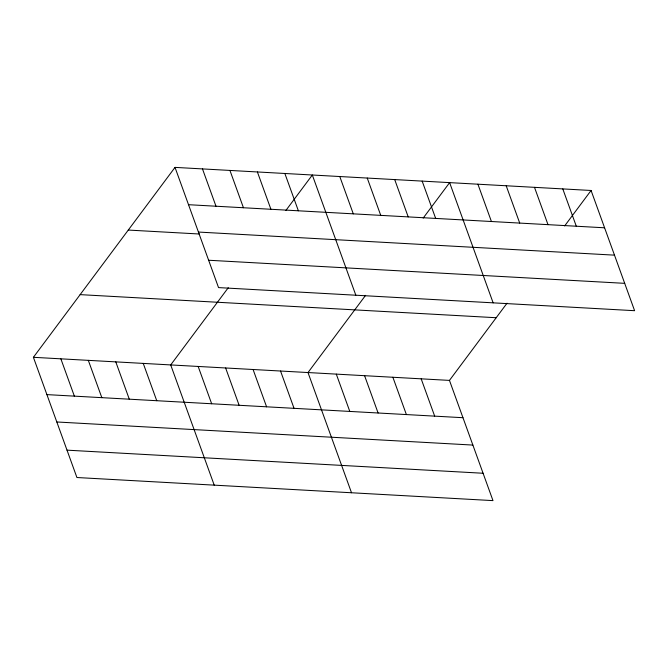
<?xml version="1.0" encoding="UTF-8"?>
<svg xmlns="http://www.w3.org/2000/svg" width="668" height="668" viewBox="0 0 668 668"><rect width="100%" height="100%" fill="white"/><g stroke="black" fill="none" stroke-linecap="round" stroke-linejoin="round"><path stroke-width="1" d="M507.029 303.197L449.464 380.401L492.984 500.616L76.92 477.52L33.4 357.305L175.016 167.384L591.08 190.48L634.6 310.695L218.536 287.599L175.016 167.384M228.272 287.724L170.699 364.928L214.219 485.135M285.879 210.47L312.323 175.008L355.835 295.223M365.571 295.348L307.998 372.544L351.518 492.759M423.178 218.094L449.622 182.631L493.134 302.846M564.644 225.943L591.08 190.48M188.526 204.7L604.59 227.796M198.429 232.055L614.493 255.151M128.281 230.059L199.481 234.009M208.633 260.244L624.697 283.341M80.135 294.63L496.199 317.726M33.4 357.305L449.464 380.401M46.91 394.613L462.974 417.709M56.813 421.976L472.877 445.072M67.017 450.157L483.081 473.253M562.79 188.91L576.3 226.227M534.5 187.341L548.002 224.657M506.202 185.771L519.712 223.079M477.912 184.201L491.423 221.509M422.159 181.103L435.67 218.419M394.704 179.583L408.206 216.891M367.241 178.055L380.743 215.372M421.174 378.831L434.676 416.139M339.778 176.536L353.288 213.844M392.876 377.261L406.386 414.569M364.586 375.692L378.096 412.999M284.86 173.488L298.371 210.796M336.296 374.113L349.798 411.43M257.397 171.96L270.907 209.268M229.942 170.432L243.444 207.748M280.543 371.024L294.045 408.332M202.479 168.912L215.989 206.22M253.08 369.496L266.59 406.812M225.625 367.976L239.127 405.284M198.162 366.448L211.664 403.764M143.244 363.4L156.746 400.708M115.781 361.872L129.291 399.188M88.318 360.353L101.828 397.66M60.863 358.825L74.365 396.141"/></g></svg>
